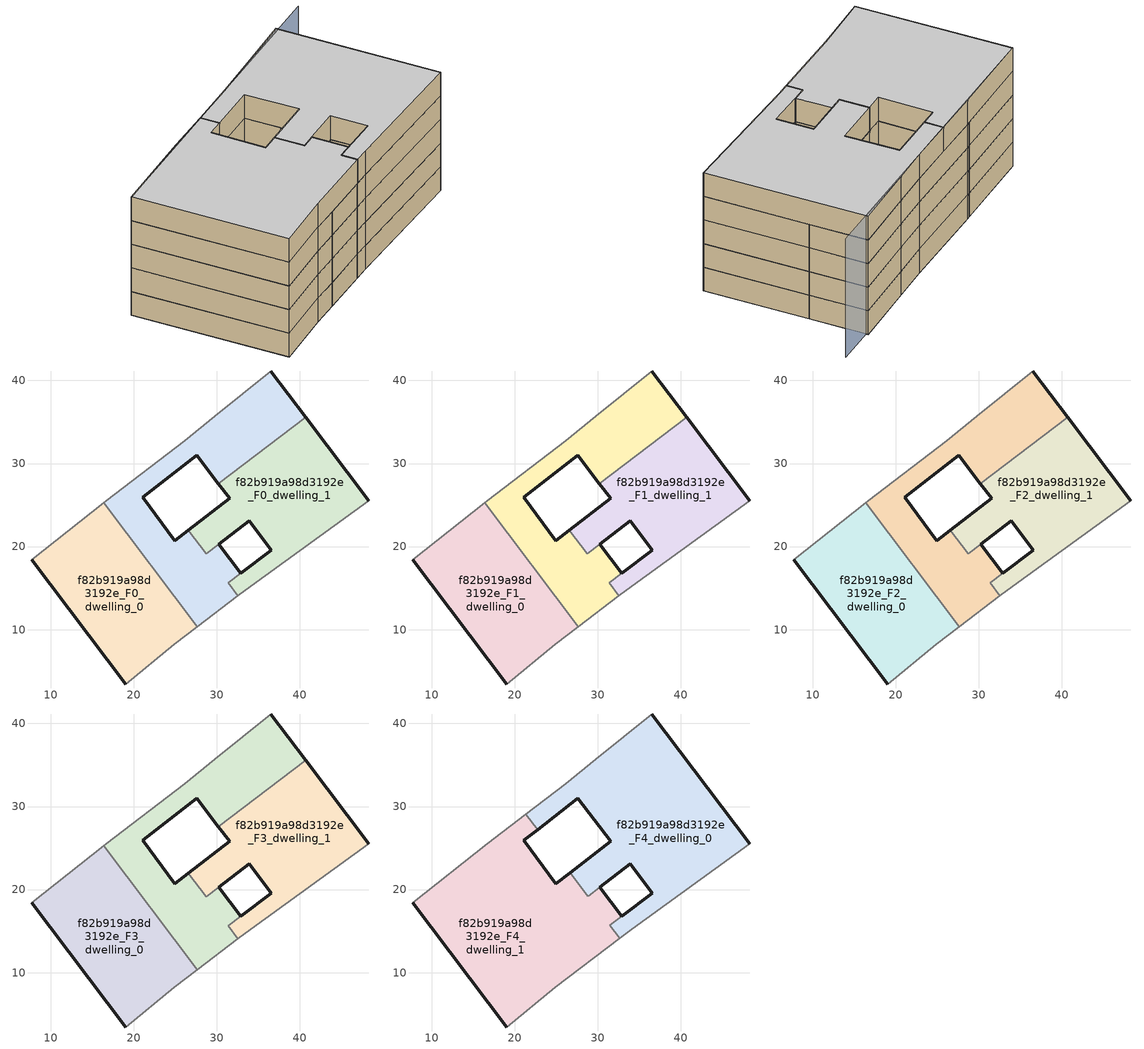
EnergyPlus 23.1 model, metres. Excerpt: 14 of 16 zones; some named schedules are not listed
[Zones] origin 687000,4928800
f82b919a98d3192e_F0_dwelling_0
 floor ground (EU_floor_Construction): 24.88,8.25 27.64,10.36 16.38,25.26 7.72,18.41 19.06,3.46 z0
 wall outside (EU_wall_Construction): 19.06,3.46 7.72,18.41 z0:3
 wall adiabatic (EU_wall_Construction): 7.72,18.41 16.38,25.26 / 27.64,10.36 24.88,8.25 19.06,3.46 z0:3
 wall to f82b919a98d3192e_F0_dwelling_2 (EU_wall_Construction): 16.38,25.26 27.64,10.36 z0:3
f82b919a98d3192e_F0_dwelling_1
 floor ground (EU_floor_Construction): 48.29,25.51 40.71,35.54 30.19,27.59 31.55,25.84 26.57,21.97 28.73,19.12 33.88,23.12 36.55,19.58 31.35,15.66 32.54,14.09 34.06,15.24 z0
 wall outside (EU_wall_Construction): 26.57,21.97 31.55,25.84 30.19,27.59 / 40.71,35.54 48.29,25.51 / 32.88,16.81 36.55,19.58 33.88,23.12 30.26,20.3 z0:3
 wall adiabatic (EU_wall_Construction): 48.29,25.51 34.06,15.24 32.54,14.09 z0:3
 wall to f82b919a98d3192e_F0_dwelling_2 (EU_wall_Construction): 30.19,27.59 40.71,35.54 / 32.54,14.09 31.35,15.66 32.88,16.81 / 30.26,20.3 28.73,19.12 26.57,21.97 z0:3
f82b919a98d3192e_F0_dwelling_2
 floor ground (EU_floor_Construction): 32.54,14.09 31.35,15.66 32.88,16.81 30.26,20.3 28.73,19.12 26.57,21.97 24.92,20.68 21.09,25.93 27.57,30.96 30.19,27.59 40.71,35.54 36.48,41.13 29.78,35.71 26.15,32.76 16.68,25.5 16.38,25.26 27.64,10.36 z0
 wall outside (EU_wall_Construction): 36.48,41.13 40.71,35.54 / 30.19,27.59 27.57,30.96 21.09,25.93 24.92,20.68 26.57,21.97 / 30.26,20.3 32.88,16.81 z0:3
 wall adiabatic (EU_wall_Construction): 32.54,14.09 27.64,10.36 / 16.38,25.26 16.68,25.5 26.15,32.76 29.78,35.71 36.48,41.13 z0:3
f82b919a98d3192e_F1_dwelling_0
 floor to f82b919a98d3192e_F0_dwelling_0 (EU_floor_Construction): 24.88,8.25 27.64,10.36 16.38,25.26 7.72,18.41 19.06,3.46 z3
 wall outside (EU_wall_Construction): 19.06,3.46 7.72,18.41 z3:6
 wall adiabatic (EU_wall_Construction): 7.72,18.41 16.38,25.26 / 27.64,10.36 24.88,8.25 19.06,3.46 z3:6
 wall to f82b919a98d3192e_F1_dwelling_2 (EU_wall_Construction): 16.38,25.26 27.64,10.36 z3:6
f82b919a98d3192e_F1_dwelling_1
 floor to f82b919a98d3192e_F0_dwelling_1 (EU_floor_Construction): 48.29,25.51 40.71,35.54 30.19,27.59 31.55,25.84 26.57,21.97 28.73,19.12 33.88,23.12 36.55,19.58 31.35,15.66 32.54,14.09 34.06,15.24 z3
 wall outside (EU_wall_Construction): 26.57,21.97 31.55,25.84 30.19,27.59 / 40.71,35.54 48.29,25.51 / 32.88,16.81 36.55,19.58 33.88,23.12 30.26,20.3 z3:6
 wall adiabatic (EU_wall_Construction): 48.29,25.51 34.06,15.24 32.54,14.09 z3:6
 wall to f82b919a98d3192e_F1_dwelling_2 (EU_wall_Construction): 30.19,27.59 40.71,35.54 / 32.54,14.09 31.35,15.66 32.88,16.81 / 30.26,20.3 28.73,19.12 26.57,21.97 z3:6
f82b919a98d3192e_F1_dwelling_2
 floor to f82b919a98d3192e_F0_dwelling_2 (EU_floor_Construction): 32.54,14.09 31.35,15.66 32.88,16.81 30.26,20.3 28.73,19.12 26.57,21.97 24.92,20.68 21.09,25.93 27.57,30.96 30.19,27.59 40.71,35.54 36.48,41.13 29.78,35.71 26.15,32.76 16.68,25.5 16.38,25.26 27.64,10.36 z3
 wall outside (EU_wall_Construction): 36.48,41.13 40.71,35.54 / 30.19,27.59 27.57,30.96 21.09,25.93 24.92,20.68 26.57,21.97 / 30.26,20.3 32.88,16.81 z3:6
 wall adiabatic (EU_wall_Construction): 32.54,14.09 27.64,10.36 / 16.38,25.26 16.68,25.5 26.15,32.76 29.78,35.71 36.48,41.13 z3:6
f82b919a98d3192e_F2_dwelling_0
 floor to f82b919a98d3192e_F1_dwelling_0 (EU_floor_Construction): 24.88,8.25 27.64,10.36 16.38,25.26 7.72,18.41 19.06,3.46 z6
 wall outside (EU_wall_Construction): 19.06,3.46 7.72,18.41 z6:9
 wall adiabatic (EU_wall_Construction): 7.72,18.41 16.38,25.26 / 27.64,10.36 24.88,8.25 19.06,3.46 z6:9
 wall to f82b919a98d3192e_F2_dwelling_2 (EU_wall_Construction): 16.38,25.26 27.64,10.36 z6:9
f82b919a98d3192e_F2_dwelling_1
 floor to f82b919a98d3192e_F1_dwelling_1 (EU_floor_Construction): 48.29,25.51 40.71,35.54 30.19,27.59 31.55,25.84 26.57,21.97 28.73,19.12 33.88,23.12 36.55,19.58 31.35,15.66 32.54,14.09 34.06,15.24 z6
 wall outside (EU_wall_Construction): 26.57,21.97 31.55,25.84 30.19,27.59 / 40.71,35.54 48.29,25.51 / 32.88,16.81 36.55,19.58 33.88,23.12 30.26,20.3 z6:9
 wall adiabatic (EU_wall_Construction): 48.29,25.51 34.06,15.24 32.54,14.09 z6:9
 wall to f82b919a98d3192e_F2_dwelling_2 (EU_wall_Construction): 30.19,27.59 40.71,35.54 / 32.54,14.09 31.35,15.66 32.88,16.81 / 30.26,20.3 28.73,19.12 26.57,21.97 z6:9
f82b919a98d3192e_F2_dwelling_2
 floor to f82b919a98d3192e_F1_dwelling_2 (EU_floor_Construction): 32.54,14.09 31.35,15.66 32.88,16.81 30.26,20.3 28.73,19.12 26.57,21.97 24.92,20.68 21.09,25.93 27.57,30.96 30.19,27.59 40.71,35.54 36.48,41.13 29.78,35.71 26.15,32.76 16.68,25.5 16.38,25.26 27.64,10.36 z6
 wall outside (EU_wall_Construction): 36.48,41.13 40.71,35.54 / 30.19,27.59 27.57,30.96 21.09,25.93 24.92,20.68 26.57,21.97 / 30.26,20.3 32.88,16.81 z6:9
 wall adiabatic (EU_wall_Construction): 32.54,14.09 27.64,10.36 / 16.38,25.26 16.68,25.5 26.15,32.76 29.78,35.71 36.48,41.13 z6:9
f82b919a98d3192e_F3_dwelling_0
 floor to f82b919a98d3192e_F2_dwelling_0 (EU_floor_Construction): 24.88,8.25 27.64,10.36 16.38,25.26 7.72,18.41 19.06,3.46 z9
 wall outside (EU_wall_Construction): 19.06,3.46 7.72,18.41 z9:12
 wall adiabatic (EU_wall_Construction): 7.72,18.41 16.38,25.26 / 27.64,10.36 24.88,8.25 19.06,3.46 z9:12
 wall to f82b919a98d3192e_F3_dwelling_2 (EU_wall_Construction): 16.38,25.26 27.64,10.36 z9:12
f82b919a98d3192e_F3_dwelling_1
 floor to f82b919a98d3192e_F2_dwelling_1 (EU_floor_Construction): 48.29,25.51 40.71,35.54 30.19,27.59 31.55,25.84 26.57,21.97 28.73,19.12 33.88,23.12 36.55,19.58 31.35,15.66 32.54,14.09 34.06,15.24 z9
 wall outside (EU_wall_Construction): 26.57,21.97 31.55,25.84 30.19,27.59 / 40.71,35.54 48.29,25.51 / 32.88,16.81 36.55,19.58 33.88,23.12 30.26,20.3 z9:12
 wall adiabatic (EU_wall_Construction): 48.29,25.51 34.06,15.24 32.54,14.09 z9:12
 wall to f82b919a98d3192e_F3_dwelling_2 (EU_wall_Construction): 30.19,27.59 40.71,35.54 / 32.54,14.09 31.35,15.66 32.88,16.81 / 30.26,20.3 28.73,19.12 26.57,21.97 z9:12
f82b919a98d3192e_F3_dwelling_2
 floor to f82b919a98d3192e_F2_dwelling_2 (EU_floor_Construction): 32.54,14.09 31.35,15.66 32.88,16.81 30.26,20.3 28.73,19.12 26.57,21.97 24.92,20.68 21.09,25.93 27.57,30.96 30.19,27.59 40.71,35.54 36.48,41.13 29.78,35.71 26.15,32.76 16.68,25.5 16.38,25.26 27.64,10.36 z9
 wall outside (EU_wall_Construction): 36.48,41.13 40.71,35.54 / 30.19,27.59 27.57,30.96 21.09,25.93 24.92,20.68 26.57,21.97 / 30.26,20.3 32.88,16.81 z9:12
 wall adiabatic (EU_wall_Construction): 32.54,14.09 27.64,10.36 / 16.38,25.26 16.68,25.5 26.15,32.76 29.78,35.71 36.48,41.13 z9:12
f82b919a98d3192e_F4_dwelling_0
 floor to f82b919a98d3192e_F3_dwelling_1 (EU_floor_Construction): 48.29,25.51 40.71,35.54 30.19,27.59 31.55,25.84 26.65,22.04 28.81,19.18 33.88,23.12 36.55,19.58 31.43,15.72 32.62,14.15 34.06,15.24 z12
 floor to f82b919a98d3192e_F3_dwelling_2 (EU_floor_Construction): 40.71,35.54 36.48,41.13 29.78,35.71 26.15,32.76 21.33,29.07 22.74,27.22 27.57,30.96 30.19,27.59 z12
 wall outside (EU_wall_Construction): 26.66,22.04 31.55,25.84 27.57,30.96 22.74,27.22 / 36.48,41.13 48.29,25.51 / 32.88,16.81 36.55,19.58 33.88,23.12 30.26,20.3 z12:15
 wall adiabatic (EU_wall_Construction): 21.33,29.07 26.15,32.76 29.78,35.71 36.48,41.13 / 48.29,25.51 34.06,15.24 32.62,14.15 z12:15
 wall to f82b919a98d3192e_F4_dwelling_1 (EU_wall_Construction): 30.26,20.3 28.81,19.18 26.66,22.04 / 22.74,27.22 21.33,29.07 / 32.62,14.15 31.43,15.72 32.88,16.81 z12:15
 ceiling to f82b919a98d3192e_F5_dwelling_0 (EU_floor_Construction): 36.48,41.13 48.29,25.51 34.06,15.24 32.62,14.15 31.43,15.72 36.55,19.58 33.88,23.12 28.81,19.18 26.65,22.04 31.55,25.84 27.57,30.96 22.74,27.22 21.33,29.07 26.15,32.76 29.78,35.71 z15
f82b919a98d3192e_F4_dwelling_1
 floor to f82b919a98d3192e_F3_dwelling_0 (EU_floor_Construction): 24.88,8.25 27.64,10.36 16.38,25.26 7.72,18.41 19.06,3.46 z12
 floor to f82b919a98d3192e_F3_dwelling_2 (EU_floor_Construction): 32.54,14.09 31.35,15.66 32.88,16.81 30.26,20.3 28.81,19.18 28.73,19.12 26.57,21.97 24.92,20.68 21.09,25.93 22.74,27.22 21.33,29.07 16.68,25.5 16.38,25.26 27.64,10.36 z12
 floor to f82b919a98d3192e_F3_dwelling_1 (EU_floor_Construction): 28.81,19.18 26.65,22.04 26.57,21.97 28.73,19.12 z12; 32.62,14.15 31.43,15.72 31.35,15.66 32.54,14.09 z12
 wall outside (EU_wall_Construction): 22.74,27.22 21.09,25.93 24.92,20.68 26.66,22.04 / 30.26,20.3 32.88,16.81 / 19.06,3.46 7.72,18.41 z12:15
 wall adiabatic (EU_wall_Construction): 32.62,14.15 24.88,8.25 19.06,3.46 / 7.72,18.41 16.68,25.5 21.33,29.07 z12:15
 ceiling to f82b919a98d3192e_F5_dwelling_1 (EU_floor_Construction): 30.26,20.3 32.88,16.81 31.43,15.72 32.62,14.15 24.88,8.25 19.06,3.46 7.72,18.41 16.68,25.5 21.33,29.07 22.74,27.22 21.09,25.93 24.92,20.68 26.65,22.04 28.81,19.18 z15
shading: 40.59,44.01 7.72,18.41 z0:15
[Building]
EU S2 Campaign: North Axis=0; Terrain=City; Solar Distribution=FullExterior
[Site:Location]
Bologna: Latitude=44.5; Longitude=11.25; Time Zone=1; Elevation=37
[SizingPeriod:WeatherFileDays]
AnnualSizingPeriod: Begin Month=1; Begin Day of Month=1; End Month=12; End Day of Month=31; Day of Week for Start Day=Monday; Use Weather File Daylight Saving Period=No; Use Weather File Rain and Snow Indicators=No
[MATERIAL]
EU_InternalMass_Material: Roughness=MediumRough; Thickness=0.1; Conductivity=1; Density=1800; Specific Heat=900; Thermal Absorptance=0.9; Solar Absorptance=0.7; Visible Absorptance=0.7
[MATERIAL:NOMASS] Roughness=MediumRough; Thermal Absorptance=0.9; Solar Absorptance=0.7; Visible Absorptance=0.7
Name | Thermal Resistance
EU_wall_NoMass | 0.905828
EU_floor_NoMass | 0.67114
[CONSTRUCTION]
EU_wall_Construction: EU_wall_NoMass
EU_floor_Construction: EU_floor_NoMass
EU_InternalMass_Construction: EU_InternalMass_Material
[ZONE] Type=1; Multiplier=1; Ceiling Height=autocalculate; Floor Area=autocalculate; Part of Total Floor Area=Yes
Name | Volume
f82b919a98d3192e_F0_dwelling_0; f82b919a98d3192e_F1_dwelling_0; f82b919a98d3192e_F2_dwelling_0; f82b919a98d3192e_F3_dwelling_0 | 617.81
f82b919a98d3192e_F4_dwelling_0 | 902.971
f82b919a98d3192e_F0_dwelling_1 | 592.753
f82b919a98d3192e_F1_dwelling_1; f82b919a98d3192e_F2_dwelling_1; f82b919a98d3192e_F3_dwelling_1 | 592.702
f82b919a98d3192e_F4_dwelling_1 | 950.492
f82b919a98d3192e_F0_dwelling_2 | 642.921
f82b919a98d3192e_F1_dwelling_2; f82b919a98d3192e_F2_dwelling_2; f82b919a98d3192e_F3_dwelling_2 | 642.922
[INTERNALMASS] Construction=EU_InternalMass_Construction
Name | Zone or ZoneList | Surface Area
f82b919a98d3192e_F0_dwelling_0_EU_InternalMass | f82b919a98d3192e_F0_dwelling_0 | 205.942
f82b919a98d3192e_F0_dwelling_1_EU_InternalMass | f82b919a98d3192e_F0_dwelling_1 | 197.588
f82b919a98d3192e_F0_dwelling_2_EU_InternalMass | f82b919a98d3192e_F0_dwelling_2 | 214.31
f82b919a98d3192e_F1_dwelling_0_EU_InternalMass | f82b919a98d3192e_F1_dwelling_0 | 205.942
f82b919a98d3192e_F1_dwelling_1_EU_InternalMass | f82b919a98d3192e_F1_dwelling_1 | 197.588
f82b919a98d3192e_F1_dwelling_2_EU_InternalMass | f82b919a98d3192e_F1_dwelling_2 | 214.31
f82b919a98d3192e_F2_dwelling_0_EU_InternalMass | f82b919a98d3192e_F2_dwelling_0 | 205.942
f82b919a98d3192e_F2_dwelling_1_EU_InternalMass | f82b919a98d3192e_F2_dwelling_1 | 197.588
f82b919a98d3192e_F2_dwelling_2_EU_InternalMass | f82b919a98d3192e_F2_dwelling_2 | 214.31
f82b919a98d3192e_F3_dwelling_0_EU_InternalMass | f82b919a98d3192e_F3_dwelling_0 | 205.942
f82b919a98d3192e_F3_dwelling_1_EU_InternalMass | f82b919a98d3192e_F3_dwelling_1 | 197.588
f82b919a98d3192e_F3_dwelling_2_EU_InternalMass | f82b919a98d3192e_F3_dwelling_2 | 214.31
f82b919a98d3192e_F4_dwelling_0_EU_InternalMass | f82b919a98d3192e_F4_dwelling_0 | 300.998
f82b919a98d3192e_F4_dwelling_1_EU_InternalMass | f82b919a98d3192e_F4_dwelling_1 | 316.832
[OTHEREQUIPMENT] Fuel Type=Electricity; Design Level Calculation Method=Watts/Area; Power per Zone Floor Area=1; Fraction Latent=0; Fraction Radiant=0; Fraction Lost=0; Carbon Dioxide Generation Rate=0; EndUse Subcategory=EU_Step8_InternalGains
Name | Zone or ZoneList or Space or SpaceList | Schedule
EU_Step8_InternalGain_f82b919a98d3192e_F0_dwelling_0_f000 | f82b919a98d3192e_F0_dwelling_0 | EU_Step8_GainSchedule_f82b919a98d3192e_F0_dwelling_0_f000
EU_Step8_InternalGain_f82b919a98d3192e_F0_dwelling_1_f000 | f82b919a98d3192e_F0_dwelling_1 | EU_Step8_GainSchedule_f82b919a98d3192e_F0_dwelling_1_f000
EU_Step8_InternalGain_f82b919a98d3192e_F0_dwelling_2_f000 | f82b919a98d3192e_F0_dwelling_2 | EU_Step8_GainSchedule_f82b919a98d3192e_F0_dwelling_2_f000
EU_Step8_InternalGain_f82b919a98d3192e_F1_dwelling_0_f000 | f82b919a98d3192e_F1_dwelling_0 | EU_Step8_GainSchedule_f82b919a98d3192e_F1_dwelling_0_f000
EU_Step8_InternalGain_f82b919a98d3192e_F1_dwelling_1_f000 | f82b919a98d3192e_F1_dwelling_1 | EU_Step8_GainSchedule_f82b919a98d3192e_F1_dwelling_1_f000
EU_Step8_InternalGain_f82b919a98d3192e_F1_dwelling_2_f000 | f82b919a98d3192e_F1_dwelling_2 | EU_Step8_GainSchedule_f82b919a98d3192e_F1_dwelling_2_f000
EU_Step8_InternalGain_f82b919a98d3192e_F2_dwelling_0_f000 | f82b919a98d3192e_F2_dwelling_0 | EU_Step8_GainSchedule_f82b919a98d3192e_F2_dwelling_0_f000
EU_Step8_InternalGain_f82b919a98d3192e_F2_dwelling_1_f000 | f82b919a98d3192e_F2_dwelling_1 | EU_Step8_GainSchedule_f82b919a98d3192e_F2_dwelling_1_f000
EU_Step8_InternalGain_f82b919a98d3192e_F2_dwelling_2_f000 | f82b919a98d3192e_F2_dwelling_2 | EU_Step8_GainSchedule_f82b919a98d3192e_F2_dwelling_2_f000
EU_Step8_InternalGain_f82b919a98d3192e_F3_dwelling_0_f000 | f82b919a98d3192e_F3_dwelling_0 | EU_Step8_GainSchedule_f82b919a98d3192e_F3_dwelling_0_f000
EU_Step8_InternalGain_f82b919a98d3192e_F3_dwelling_1_f000 | f82b919a98d3192e_F3_dwelling_1 | EU_Step8_GainSchedule_f82b919a98d3192e_F3_dwelling_1_f000
EU_Step8_InternalGain_f82b919a98d3192e_F3_dwelling_2_f000 | f82b919a98d3192e_F3_dwelling_2 | EU_Step8_GainSchedule_f82b919a98d3192e_F3_dwelling_2_f000
EU_Step8_InternalGain_f82b919a98d3192e_F4_dwelling_0_f000 | f82b919a98d3192e_F4_dwelling_0 | EU_Step8_GainSchedule_f82b919a98d3192e_F4_dwelling_0_f000
EU_Step8_InternalGain_f82b919a98d3192e_F4_dwelling_1_f000 | f82b919a98d3192e_F4_dwelling_1 | EU_Step8_GainSchedule_f82b919a98d3192e_F4_dwelling_1_f000
[ZONEVENTILATION:DESIGNFLOWRATE] Schedule=EU_AlwaysOn; Design Flow Rate Calculation Method=AirChanges/Hour; Air Changes per Hour=0.73129; Ventilation Type=Natural; Fan Pressure Rise=0; Fan Total Efficiency=1; Constant Term Coefficient=1; Temperature Term Coefficient=0; Velocity Term Coefficient=0; Velocity Squared Term Coefficient=0; Minimum Indoor Temperature=-100; Maximum Indoor Temperature=100; Delta Temperature=-100; Minimum Outdoor Temperature=-100; Maximum Outdoor Temperature=100; Maximum Wind Speed=40
Name | Zone or ZoneList or Space or SpaceList
EU_ConstantAir_f82b919a98d3192e_F0_dwelling_0 | f82b919a98d3192e_F0_dwelling_0
EU_ConstantAir_f82b919a98d3192e_F0_dwelling_1 | f82b919a98d3192e_F0_dwelling_1
EU_ConstantAir_f82b919a98d3192e_F0_dwelling_2 | f82b919a98d3192e_F0_dwelling_2
EU_ConstantAir_f82b919a98d3192e_F1_dwelling_0 | f82b919a98d3192e_F1_dwelling_0
EU_ConstantAir_f82b919a98d3192e_F1_dwelling_1 | f82b919a98d3192e_F1_dwelling_1
EU_ConstantAir_f82b919a98d3192e_F1_dwelling_2 | f82b919a98d3192e_F1_dwelling_2
EU_ConstantAir_f82b919a98d3192e_F2_dwelling_0 | f82b919a98d3192e_F2_dwelling_0
EU_ConstantAir_f82b919a98d3192e_F2_dwelling_1 | f82b919a98d3192e_F2_dwelling_1
EU_ConstantAir_f82b919a98d3192e_F2_dwelling_2 | f82b919a98d3192e_F2_dwelling_2
EU_ConstantAir_f82b919a98d3192e_F3_dwelling_0 | f82b919a98d3192e_F3_dwelling_0
EU_ConstantAir_f82b919a98d3192e_F3_dwelling_1 | f82b919a98d3192e_F3_dwelling_1
EU_ConstantAir_f82b919a98d3192e_F3_dwelling_2 | f82b919a98d3192e_F3_dwelling_2
EU_ConstantAir_f82b919a98d3192e_F4_dwelling_0 | f82b919a98d3192e_F4_dwelling_0
EU_ConstantAir_f82b919a98d3192e_F4_dwelling_1 | f82b919a98d3192e_F4_dwelling_1
[HVACTEMPLATE:THERMOSTAT] Constant Heating Setpoint=20; Constant Cooling Setpoint=50
EU_HeatOnly_f82b919a98d3192e_F0_dwelling_0; EU_HeatOnly_f82b919a98d3192e_F0_dwelling_1; EU_HeatOnly_f82b919a98d3192e_F0_dwelling_2; EU_HeatOnly_f82b919a98d3192e_F1_dwelling_0; EU_HeatOnly_f82b919a98d3192e_F1_dwelling_1; EU_HeatOnly_f82b919a98d3192e_F1_dwelling_2; EU_HeatOnly_f82b919a98d3192e_F2_dwelling_0; EU_HeatOnly_f82b919a98d3192e_F2_dwelling_1; EU_HeatOnly_f82b919a98d3192e_F2_dwelling_2; EU_HeatOnly_f82b919a98d3192e_F3_dwelling_0; EU_HeatOnly_f82b919a98d3192e_F3_dwelling_1; EU_HeatOnly_f82b919a98d3192e_F3_dwelling_2; EU_HeatOnly_f82b919a98d3192e_F4_dwelling_0; EU_HeatOnly_f82b919a98d3192e_F4_dwelling_1; EU_HeatOnly_f82b919a98d3192e_F5_dwelling_0; EU_HeatOnly_f82b919a98d3192e_F5_dwelling_1
[HVACTEMPLATE:ZONE:IDEALLOADSAIRSYSTEM] System Availability Schedule=EU_AlwaysOn; Maximum Heating Supply Air Temperature=50; Minimum Cooling Supply Air Temperature=13; Maximum Heating Supply Air Humidity Ratio=0.0156; Minimum Cooling Supply Air Humidity Ratio=0.0077; Heating Limit=NoLimit; Cooling Limit=NoLimit; Heating Availability Schedule=EU_AlwaysOn; Cooling Availability Schedule=EU_CoolingOff; Dehumidification Control Type=ConstantSensibleHeatRatio; Cooling Sensible Heat Ratio=0.7; Dehumidification Setpoint=60; Humidification Control Type=None; Humidification Setpoint=30; Outdoor Air Method=None; Outdoor Air Flow Rate per Person=0.00944; Outdoor Air Flow Rate per Zone Floor Area=0; Outdoor Air Flow Rate per Zone=0; Demand Controlled Ventilation Type=None; Outdoor Air Economizer Type=NoEconomizer; Heat Recovery Type=None; Sensible Heat Recovery Effectiveness=0.7; Latent Heat Recovery Effectiveness=0.65
Name | Template Thermostat
f82b919a98d3192e_F0_dwelling_0 | EU_HeatOnly_f82b919a98d3192e_F0_dwelling_0
f82b919a98d3192e_F0_dwelling_1 | EU_HeatOnly_f82b919a98d3192e_F0_dwelling_1
f82b919a98d3192e_F0_dwelling_2 | EU_HeatOnly_f82b919a98d3192e_F0_dwelling_2
f82b919a98d3192e_F1_dwelling_0 | EU_HeatOnly_f82b919a98d3192e_F1_dwelling_0
